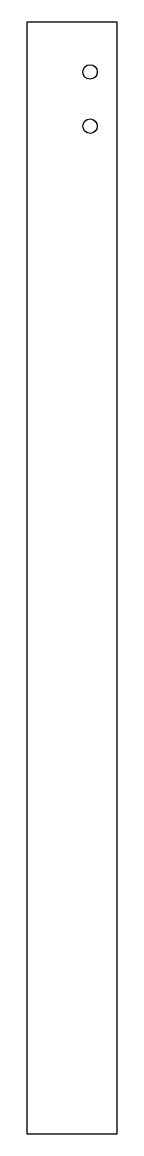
# Model space of a CAD drawing. Header units: millimetres. Extents: x 121 to 131, y -891 to -768.
import ezdxf

# ---------------------------------------------------------------- set-up
doc = ezdxf.new("R2010")
doc.units = ezdxf.units.MM

msp = doc.modelspace()

# ---------------------------------------------------------------- linework, layer by layer
at = {"color": 7, "linetype": 'Continuous', "lineweight": 25}
for p, q in [((120.79, -768.01), (120.79, -891.01)), ((130.79, -768.01), (120.79, -768.01)), ((130.79, -891.01), (130.79, -768.01)), ((120.79, -891.01), (130.79, -891.01))]:
    msp.add_line(p, q, dxfattribs=at)
for centre in [(127.79, -773.51), (127.79, -779.51)]:
    msp.add_circle(centre, 0.8, dxfattribs=at)

doc.saveas('drawing.dxf')
